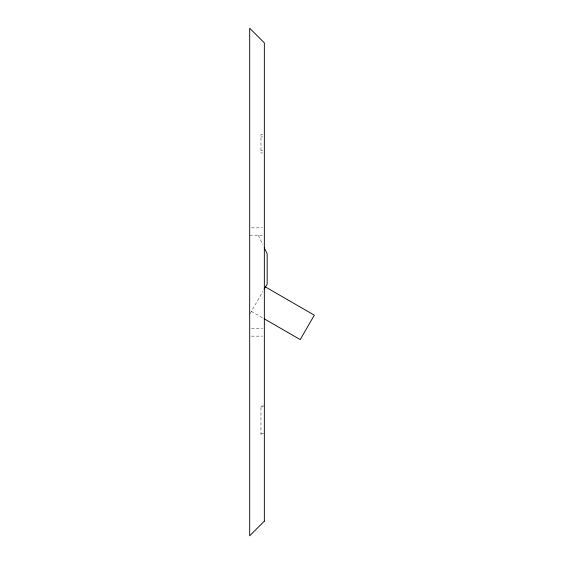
<?xml version="1.0" encoding="UTF-8"?>
<svg xmlns="http://www.w3.org/2000/svg" width="564" height="564" viewBox="0 0 564 564"><rect width="100%" height="100%" fill="white"/><g stroke="black" fill="none" stroke-linecap="round" stroke-linejoin="round"><path stroke-width="0.42" stroke-dasharray="2.82 2.11" d="M250.12 313.57L262.909 291.419M262.655 134.458L260.963 134.458L260.963 152.957L262.655 152.957M260.963 136.897L262.655 136.897M260.963 150.517L262.655 150.517M251.41 227.856L262.62 227.856M249.683 235.378L264.347 235.378M251.41 328.629L262.62 328.629M251.41 336.144L262.62 336.144M264.347 406.024L260.963 406.024L260.963 434.562L262.655 434.562M260.963 406.87L262.655 406.87M260.963 433.716L264.347 433.716M251.375 311.398L262.648 317.906M258.425 235.378L262.796 244.649"/><path stroke-width="0.85" d="M264.107 289.346L267.167 284.044L267.167 253.927L264.255 247.744M265.475 286.977L314.317 315.177L300.217 339.598L264.149 318.773M264.347 521.136L249.683 535.8L249.683 28.2L264.347 42.864L264.347 521.136"/></g></svg>
